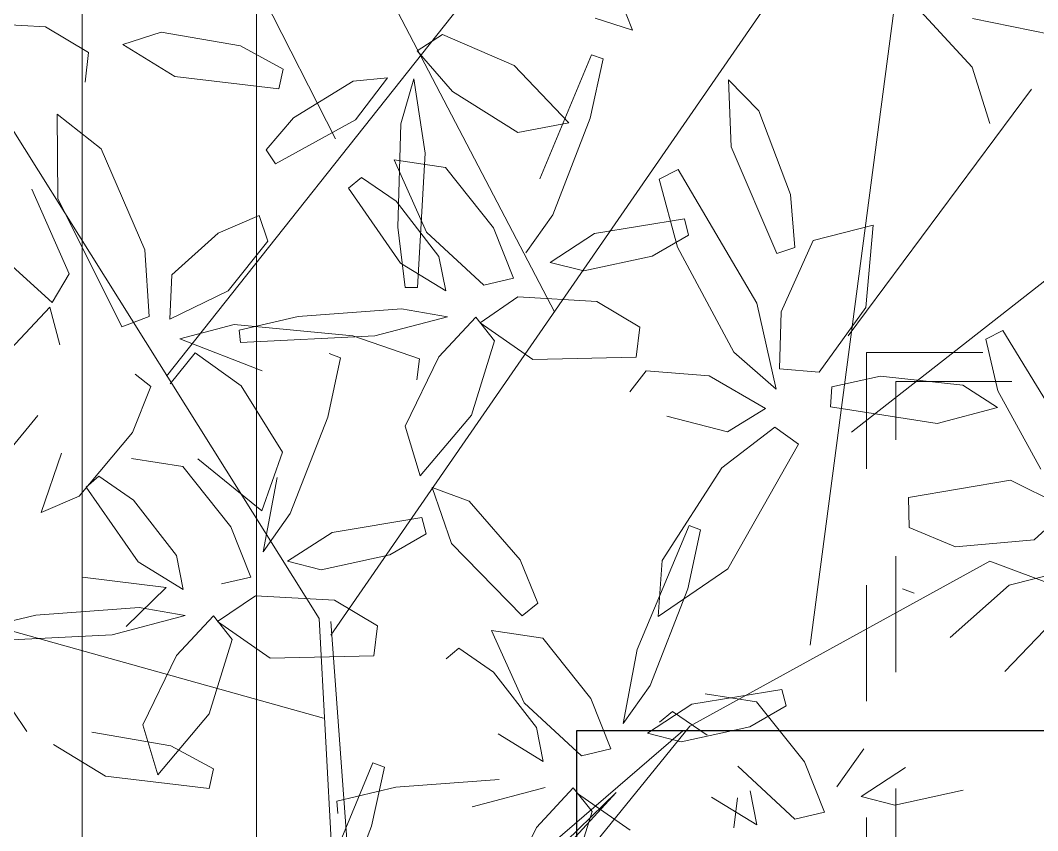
# Model space of a CAD drawing. Header units: metres. Extents: x 349703 to 349913, y 9282546 to 9282694.
# Drawn here: x 349717.077 to 349717.953, y 9282675.452 to 9282676.149 of the extents above; entities that cross this region are included whole.
import ezdxf

# ---------------------------------------------------------------- set-up
doc = ezdxf.new("R2010")
doc.units = ezdxf.units.M
doc.header["$LTSCALE"] = 0.25
doc.linetypes.add('B. SUM 2$0$HIDDEN', pattern=[0.375, 0.25, -0.125])
doc.layers.add('ARQ-FONDO', color=253, linetype='CONTINUOUS', lineweight=9)
doc.layers.add('CUNETAS-RED', color=5, linetype='CONTINUOUS', lineweight=18)

# ---------------------------------------------------------------- blocks, each defined once
blk = doc.blocks.new('OEIJEROU')
at = {"layer": 'ARQ-FONDO', "elevation": 210.13582}
blk.add_lwpolyline([(350037.15105, 9282677.53782), (350037.00105, 9282677.53782), (350037.25105, 9282677.53782), (350037.25105, 9282677.28782), (350037.15105, 9282677.28782), (350037.15105, 9282674.08919), (350037.25105, 9282674.08919), (350037.25105, 9282673.83919), (350037.15105, 9282673.83919), (350037.15105, 9282670.91616), (350037.25105, 9282670.91616), (350037.25105, 9282670.66616), (350037.00105, 9282670.66616), (350037.00105, 9282677.53782)], dxfattribs=at)
blk = doc.blocks.new('CERCO PERIMETRICO')
at = {"layer": 'ARQ-FONDO'}
blk.add_blockref('OEIJEROU', (3.4238, 0), dxfattribs=at)
blk = doc.blocks.new('ARR2')
at = {"layer": 'ARQ-FONDO', "lineweight": 5}
for p, q in [((2740.9283, 1215.4661), (2740.7715, 1215.7746)), ((2740.7181, 1215.1712), (2741.1878, 1215.7637)), ((2741.2009, 1215.2512), (2740.9339, 1215.7613)), ((2740.9225, 1214.8488), (2741.5179, 1215.7101)), ((2740.9083, 1214.8699), (2740.3874, 1215.6998)), ((2741.2979, 1215.6015), (2741.2706, 1215.6699)), ((2741.5187, 1214.8365), (2741.6275, 1215.6613)), ((2741.7204, 1215.5555), (2741.635, 1215.648)), ((2741.2513, 1215.6163), (2741.2979, 1215.6015)), ((2741.7206, 1215.6158), (2741.8185, 1215.596)), ((2740.5679, 1215.6056), (2740.4696, 1215.6112)), ((2740.6214, 1215.5737), (2740.5679, 1215.6056)), ((2740.7118, 1215.5988), (2740.6641, 1215.5836)), ((2740.8103, 1215.5817), (2740.7118, 1215.5988)), ((2741.0299, 1215.5757), (2741.0615, 1215.5959)), ((2741.0615, 1215.5959), (2741.1505, 1215.5575)), ((2740.6641, 1215.5836), (2740.7288, 1215.5439)), ((2740.8633, 1215.553), (2740.8103, 1215.5817)), ((2740.6169, 1215.5365), (2740.6214, 1215.5737)), ((2741.074, 1215.5249), (2741.0299, 1215.5757)), ((2741.1825, 1215.4165), (2741.247, 1215.5708)), ((2741.2613, 1215.5656), (2741.2453, 1215.4919)), ((2741.247, 1215.5708), (2741.2613, 1215.5656)), ((2740.858, 1215.5286), (2740.8633, 1215.553)), ((2741.1505, 1215.5575), (2741.2188, 1215.4861)), ((2741.7421, 1215.4851), (2741.7204, 1215.5555)), ((2740.7288, 1215.5439), (2740.858, 1215.5286)), ((2740.9502, 1215.538), (2740.9932, 1215.5419)), ((2740.9932, 1215.5419), (2740.9531, 1215.4897)), ((2741.0098, 1215.485), (2741.0257, 1215.5408)), ((2741.0257, 1215.5408), (2741.0399, 1215.4482)), ((2741.4174, 1215.5395), (2741.4204, 1215.4564)), ((2741.4551, 1215.5012), (2741.4174, 1215.5395)), ((2740.8761, 1215.4923), (2740.9502, 1215.538)), ((2741.5662, 1215.2212), (2741.7939, 1215.5281)), ((2741.1553, 1215.4741), (2741.074, 1215.5249)), ((2741.4942, 1215.3972), (2741.4551, 1215.5012)), ((2740.5822, 1215.4968), (2740.5832, 1215.3922)), ((2740.637, 1215.4539), (2740.5822, 1215.4968)), ((2740.8421, 1215.4525), (2740.8761, 1215.4923)), ((2740.9531, 1215.4897), (2740.8537, 1215.4352)), ((2741.2453, 1215.4919), (2741.1987, 1215.3718)), ((2741.0058, 1215.3562), (2741.0098, 1215.485)), ((2741.2188, 1215.4861), (2741.1553, 1215.4741)), ((2740.6912, 1215.3281), (2740.637, 1215.4539)), ((2740.8537, 1215.4352), (2740.8421, 1215.4525)), ((2741.4204, 1215.4564), (2741.4773, 1215.3236)), ((2741.0012, 1215.4403), (2741.0651, 1215.4305)), ((2741.0418, 1215.3502), (2741.0012, 1215.4403)), ((2741.0399, 1215.4482), (2741.0305, 1215.2812)), ((2741.0651, 1215.4305), (2741.1248, 1215.3555)), ((2741.3544, 1215.4279), (2741.3308, 1215.416)), ((2741.4524, 1215.262), (2741.3544, 1215.4279)), ((2741.5703, 1215.1013), (2741.9884, 1215.4291)), ((2740.9447, 1215.4048), (2740.9607, 1215.4183)), ((2740.9607, 1215.4183), (2741.0038, 1215.3887)), ((2741.3308, 1215.416), (2741.3536, 1215.3313)), ((2740.5972, 1215.2983), (2740.5509, 1215.4036)), ((2741.0094, 1215.3118), (2740.9447, 1215.4048)), ((2740.5832, 1215.3922), (2740.6628, 1215.2325)), ((2741.0038, 1215.3887), (2741.0571, 1215.3198)), ((2741.4996, 1215.3311), (2741.4942, 1215.3972)), ((2740.7827, 1215.3491), (2740.8336, 1215.3707)), ((2740.8336, 1215.3707), (2740.8442, 1215.3391)), ((2741.1987, 1215.3718), (2741.1651, 1215.3244)), ((2741.2505, 1215.3485), (2741.3624, 1215.3668)), ((2741.3624, 1215.3668), (2741.3676, 1215.3466)), ((2740.7247, 1215.2973), (2740.7827, 1215.3491)), ((2741.0152, 1215.2814), (2741.0058, 1215.3562)), ((2741.113, 1215.2844), (2741.0418, 1215.3502)), ((2741.1248, 1215.3555), (2741.1496, 1215.2929)), ((2741.1954, 1215.3126), (2741.2505, 1215.3485)), ((2741.5973, 1215.3589), (2741.5223, 1215.3397)), ((2741.5881, 1215.2565), (2741.5973, 1215.3589)), ((2740.8442, 1215.3391), (2740.795, 1215.2774)), ((2741.3676, 1215.3466), (2741.3223, 1215.3204)), ((2741.5223, 1215.3397), (2741.4825, 1215.251)), ((2740.6966, 1215.2453), (2740.6912, 1215.3281)), ((2741.3536, 1215.3313), (2741.424, 1215.2008)), ((2741.4773, 1215.3236), (2741.4996, 1215.3311)), ((2740.5173, 1215.3163), (2740.5759, 1215.2626)), ((2741.0655, 1215.2774), (2741.0094, 1215.3118)), ((2741.0571, 1215.3198), (2741.0655, 1215.2774)), ((2741.2372, 1215.3019), (2741.1954, 1215.3126)), ((2741.3223, 1215.3204), (2741.2372, 1215.3019)), ((2740.5759, 1215.2626), (2740.5972, 1215.2983)), ((2740.7224, 1215.242), (2740.7247, 1215.2973)), ((2741.1496, 1215.2929), (2741.113, 1215.2844)), ((2740.795, 1215.2774), (2740.7224, 1215.242)), ((2741.0305, 1215.2812), (2741.0152, 1215.2814)), ((2741.1552, 1215.2696), (2741.1083, 1215.2375)), ((2741.2535, 1215.2641), (2741.1552, 1215.2696)), ((2741.307, 1215.2322), (2741.2535, 1215.2641)), ((2741.4765, 1215.1551), (2741.4524, 1215.262)), ((2740.573, 1215.2569), (2740.5243, 1215.2046)), ((2740.5854, 1215.2099), (2740.573, 1215.2569)), ((2740.8821, 1215.2453), (2741.0106, 1215.2549)), ((2741.0106, 1215.2549), (2741.0678, 1215.245)), ((2741.4825, 1215.251), (2741.4805, 1215.1803)), ((2741.5298, 1215.1761), (2741.5881, 1215.2565)), ((2740.6628, 1215.2325), (2740.6966, 1215.2453)), ((2740.8023, 1215.2355), (2740.735, 1215.2174)), ((2740.9499, 1215.2212), (2740.8023, 1215.2355)), ((2740.8087, 1215.2281), (2740.8821, 1215.2453)), ((2741.0678, 1215.245), (2740.9772, 1215.2211)), ((2741.0571, 1215.1952), (2741.103, 1215.2445)), ((2741.103, 1215.2445), (2741.1263, 1215.2152)), ((2741.1083, 1215.2375), (2741.1738, 1215.1918)), ((2740.8102, 1215.2129), (2740.8087, 1215.2281)), ((2741.3025, 1215.1949), (2741.307, 1215.2322)), ((2741.7583, 1215.2279), (2741.7373, 1215.2173)), ((2741.8337, 1215.1046), (2741.7583, 1215.2279)), ((2740.735, 1215.2174), (2740.8372, 1215.1779)), ((2740.9772, 1215.2211), (2740.8102, 1215.2129)), ((2741.0329, 1215.1928), (2740.9499, 1215.2212)), ((2741.1263, 1215.2152), (2741.0976, 1215.1226)), ((2741.7373, 1215.2173), (2741.7521, 1215.1527)), ((2740.7537, 1215.2001), (2740.7228, 1215.1616)), ((2740.8113, 1215.159), (2740.7537, 1215.2001)), ((2740.9205, 1215.1992), (2740.9348, 1215.194)), ((2741.424, 1215.2008), (2741.4765, 1215.1551)), ((2740.9348, 1215.194), (2740.9188, 1215.1203)), ((2741.0151, 1215.1091), (2741.0571, 1215.1952)), ((2741.0296, 1215.1667), (2741.0329, 1215.1928)), ((2741.1738, 1215.1918), (2741.3025, 1215.1949)), ((2740.6791, 1215.1737), (2740.6989, 1215.1584)), ((2741.2944, 1215.1514), (2741.3146, 1215.1778)), ((2741.3146, 1215.1778), (2741.3933, 1215.1714)), ((2741.3933, 1215.1714), (2741.4632, 1215.1309)), ((2741.4805, 1215.1803), (2741.5298, 1215.1761)), ((2740.8627, 1215.0765), (2740.8113, 1215.159)), ((2741.5456, 1215.158), (2741.6063, 1215.1709)), ((2741.6063, 1215.1709), (2741.7088, 1215.1601)), ((2741.7088, 1215.1601), (2741.7519, 1215.1323)), ((2740.6989, 1215.1584), (2740.6758, 1215.1009)), ((2741.544, 1215.1331), (2741.5456, 1215.158)), ((2741.7521, 1215.1527), (2741.8057, 1215.0554)), ((2740.5225, 1215.0785), (2740.5583, 1215.122)), ((2741.0976, 1215.1226), (2741.0338, 1215.0471)), ((2741.416, 1215.102), (2741.3407, 1215.1213)), ((2741.4632, 1215.1309), (2741.416, 1215.102)), ((2741.6766, 1215.1121), (2741.544, 1215.1331)), ((2741.7519, 1215.1323), (2741.6766, 1215.1121)), ((2740.9188, 1215.1203), (2740.8722, 1215.0002)), ((2741.0338, 1215.0471), (2741.0151, 1215.1091)), ((2740.6758, 1215.1009), (2740.6097, 1215.0218)), ((2741.4748, 1215.1076), (2741.4091, 1215.057)), ((2741.5043, 1215.0867), (2741.4748, 1215.1076)), ((2741.4162, 1214.9316), (2741.5043, 1215.0867)), ((2740.9134, 1214.7457), (2739.7186, 1215.0803)), ((2740.5625, 1215.0016), (2740.5878, 1215.0754)), ((2740.8369, 1215.0035), (2740.8627, 1215.0765)), ((2740.6747, 1215.0687), (2740.7386, 1215.0588)), ((2740.7386, 1215.0588), (2740.7983, 1214.9839)), ((2740.757, 1215.0683), (2740.8369, 1215.0035)), ((2740.6182, 1215.0332), (2740.6342, 1215.0466)), ((2740.6342, 1215.0466), (2740.6773, 1215.017)), ((2740.8386, 1214.9528), (2740.856, 1215.0449)), ((2741.4091, 1215.057), (2741.3349, 1214.9418)), ((2740.6829, 1214.9401), (2740.6182, 1215.0332)), ((2741.0488, 1215.0328), (2741.0725, 1214.9631)), ((2741.0945, 1215.0156), (2741.0488, 1215.0328)), ((2741.768, 1215.0419), (2741.641, 1215.0204)), ((2741.8393, 1215.006), (2741.768, 1215.0419)), ((2740.6097, 1215.0218), (2740.5625, 1215.0016)), ((2741.641, 1215.0204), (2741.6419, 1214.9829)), ((2740.6773, 1215.017), (2740.7306, 1214.9481)), ((2741.1581, 1214.9428), (2741.0945, 1215.0156)), ((2740.8722, 1215.0002), (2740.8386, 1214.9528)), ((2740.9241, 1214.9768), (2741.0359, 1214.9952)), ((2741.0359, 1214.9952), (2741.0411, 1214.975)), ((2741.7975, 1214.9675), (2741.8393, 1215.006)), ((2740.7983, 1214.9839), (2740.8231, 1214.9213)), ((2741.3037, 1214.8311), (2741.3682, 1214.9854)), ((2741.3682, 1214.9854), (2741.3825, 1214.9802)), ((2741.6419, 1214.9829), (2741.6994, 1214.959)), ((2740.8689, 1214.941), (2740.9241, 1214.9768)), ((2741.0411, 1214.975), (2740.9958, 1214.9488)), ((2741.3825, 1214.9802), (2741.3665, 1214.9065)), ((2741.0725, 1214.9631), (2741.1604, 1214.873)), ((2741.6994, 1214.959), (2741.7975, 1214.9675)), ((2740.7306, 1214.9481), (2740.739, 1214.9057)), ((2740.9958, 1214.9488), (2740.9107, 1214.9303)), ((2740.739, 1214.9057), (2740.6829, 1214.9401)), ((2740.9107, 1214.9303), (2740.8689, 1214.941)), ((2741.18, 1214.8886), (2741.1581, 1214.9428)), ((2741.3349, 1214.9418), (2741.3299, 1214.8724)), ((2741.3299, 1214.8724), (2741.4162, 1214.9316)), ((2741.3693, 1214.7358), (2741.7422, 1214.9411)), ((2741.7422, 1214.9411), (2742.4277, 1214.6823)), ((2740.7178, 1214.9084), (2740.6139, 1214.9213)), ((2740.8231, 1214.9213), (2740.7866, 1214.9128)), ((2741.8267, 1214.9266), (2741.7663, 1214.9113)), ((2740.668, 1214.8597), (2740.7178, 1214.9084)), ((2741.3665, 1214.9065), (2741.3199, 1214.7864)), ((2741.6338, 1214.9067), (2741.6481, 1214.9014)), ((2741.7663, 1214.9113), (2741.6928, 1214.8459)), ((2740.8288, 1214.898), (2740.7818, 1214.8659)), ((2740.927, 1214.8924), (2740.8288, 1214.898)), ((2741.7609, 1214.8039), (2741.8498, 1214.897)), ((2740.5556, 1214.8737), (2740.6841, 1214.8833)), ((2740.6841, 1214.8833), (2740.7413, 1214.8734)), ((2740.9805, 1214.8605), (2740.927, 1214.8924)), ((2741.1604, 1214.873), (2741.18, 1214.8886)), ((2740.4822, 1214.8564), (2740.5556, 1214.8737)), ((2740.7413, 1214.8734), (2740.6508, 1214.8495)), ((2740.7306, 1214.8236), (2740.7765, 1214.8729)), ((2740.7765, 1214.8729), (2740.7999, 1214.8436)), ((2740.9352, 1214.3642), (2740.9083, 1214.8699)), ((2740.7818, 1214.8659), (2740.8473, 1214.8202)), ((2740.9588, 1214.3743), (2740.9225, 1214.8658)), ((2740.976, 1214.8233), (2740.9805, 1214.8605)), ((2740.6508, 1214.8495), (2740.4837, 1214.8412)), ((2740.7999, 1214.8436), (2740.7711, 1214.751)), ((2741.1224, 1214.8549), (2741.1863, 1214.8451)), ((2741.1631, 1214.7648), (2741.1224, 1214.8549)), ((2741.1863, 1214.8451), (2741.246, 1214.7701)), ((2741.0659, 1214.8194), (2741.0819, 1214.8328)), ((2741.0819, 1214.8328), (2741.1251, 1214.8032)), ((2741.2863, 1214.739), (2741.3037, 1214.8311)), ((2740.6886, 1214.7374), (2740.7306, 1214.8236)), ((2740.8473, 1214.8202), (2740.976, 1214.8233)), ((2740.5011, 1214.7936), (2740.5447, 1214.7292)), ((2741.1251, 1214.8032), (2741.1783, 1214.7343)), ((2741.3199, 1214.7864), (2741.2863, 1214.739)), ((2741.3718, 1214.7631), (2741.4836, 1214.7814)), ((2741.4836, 1214.7814), (2741.4889, 1214.7612)), ((2741.246, 1214.7701), (2741.2708, 1214.7075)), ((2741.388, 1214.7761), (2741.4519, 1214.7663)), ((2741.2343, 1214.699), (2741.1631, 1214.7648)), ((2741.3166, 1214.7272), (2741.3718, 1214.7631)), ((2741.3315, 1214.7407), (2741.3475, 1214.7541)), ((2741.3475, 1214.7541), (2741.3907, 1214.7245)), ((2741.4889, 1214.7612), (2741.4436, 1214.735)), ((2741.4519, 1214.7663), (2741.5116, 1214.6913)), ((2740.7711, 1214.751), (2740.7073, 1214.6755)), ((2740.7073, 1214.6755), (2740.6886, 1214.7374)), ((2740.9352, 1214.3642), (2741.3605, 1214.7299)), ((2741.0145, 1214.2999), (2741.3693, 1214.7358)), ((2741.1783, 1214.7343), (2741.1867, 1214.692)), ((2741.4436, 1214.735), (2741.3584, 1214.7165)), ((2740.7238, 1214.7113), (2740.6253, 1214.7284)), ((2741.1867, 1214.692), (2741.1306, 1214.7263)), ((2741.3584, 1214.7165), (2741.3166, 1214.7272)), ((2740.5776, 1214.7132), (2740.6423, 1214.6736)), ((2740.7768, 1214.6826), (2740.7238, 1214.7113)), ((2741.2708, 1214.7075), (2741.2343, 1214.699)), ((2741.5855, 1214.7076), (2741.552, 1214.6603)), ((2741.5116, 1214.6913), (2741.5364, 1214.6287)), ((2740.7715, 1214.6582), (2740.7768, 1214.6826)), ((2740.9106, 1214.5358), (2740.975, 1214.6902)), ((2740.9894, 1214.6849), (2740.9734, 1214.6113)), ((2740.975, 1214.6902), (2740.9894, 1214.6849)), ((2741.4999, 1214.6202), (2741.4287, 1214.686)), ((2741.5822, 1214.6484), (2741.6374, 1214.6843)), ((2740.6423, 1214.6736), (2740.7715, 1214.6582)), ((2741.0033, 1214.6599), (2741.1318, 1214.6695)), ((2740.93, 1214.6426), (2741.0033, 1214.6599)), ((2741.2773, 1214.6535), (2740.9696, 1214.317)), ((2740.9715, 1214.3555), (2741.2773, 1214.6535)), ((2741.189, 1214.6596), (2741.0985, 1214.6357)), ((2741.1783, 1214.6098), (2741.2242, 1214.6591)), ((2741.2242, 1214.6591), (2741.2476, 1214.6298)), ((2741.444, 1214.6556), (2741.4523, 1214.6132)), ((2741.7092, 1214.6562), (2741.6241, 1214.6378)), ((2740.9314, 1214.6274), (2740.93, 1214.6426)), ((2741.2296, 1214.6521), (2741.295, 1214.6064)), ((2741.4523, 1214.6132), (2741.3962, 1214.6476)), ((2741.4237, 1214.6095), (2741.4282, 1214.6467)), ((2741.6241, 1214.6378), (2741.5822, 1214.6484)), ((2741.2476, 1214.6298), (2741.2188, 1214.5372)), ((2741.5364, 1214.6287), (2741.4999, 1214.6202)), ((2740.9734, 1214.6113), (2740.9268, 1214.4911)), ((2741.1363, 1214.5237), (2741.1783, 1214.6098))]:
    blk.add_line(p, q, dxfattribs=at)
blk = doc.blocks.new('drenaje')
at = {"layer": 'CUNETAS-RED', "lineweight": 30}
for p, q in [((-0.6, 0), (-0.6, -13.21044)), ((0, 0), (-0.6, 0))]:
    blk.add_line(p, q, dxfattribs=at)

msp = doc.modelspace()

# ---------------------------------------------------------------- linework, layer by layer
at = {"layer": 'ARQ-FONDO', "linetype": 'B. SUM 2$0$HIDDEN'}
for points in [[(349717.80547, 9282675.86308), (349745.00547, 9282675.86308), (349745.00547, 9282661.96308), (349717.80547, 9282661.96308)], [(349717.83047, 9282675.83808), (349744.98047, 9282675.83808), (349744.98047, 9282661.98808), (349717.83047, 9282661.98808)]]:
    msp.add_lwpolyline(points, close=True, dxfattribs=at)

# ---------------------------------------------------------------- block references
at = {"layer": 'ARQ-FONDO'}
msp.add_blockref('CERCO PERIMETRICO', (-323.29439, 0, -210.13582), dxfattribs=at)
at = {"layer": 'ARQ-FONDO', "xscale": 0.6917913537138002, "yscale": 0.6917913537138002, "zscale": 0.6917913537138002}
msp.add_blockref('ARR2', (347821.19788, 9281835.19795), dxfattribs=at)
msp.add_blockref('ARR2', (347821.19788, 9281835.19795), dxfattribs=at)
at = {"layer": 'CUNETAS-RED', "lineweight": 30}
msp.add_blockref('drenaje', (349718.15587, 9282675.53782), dxfattribs=at)

doc.saveas('drawing.dxf')
